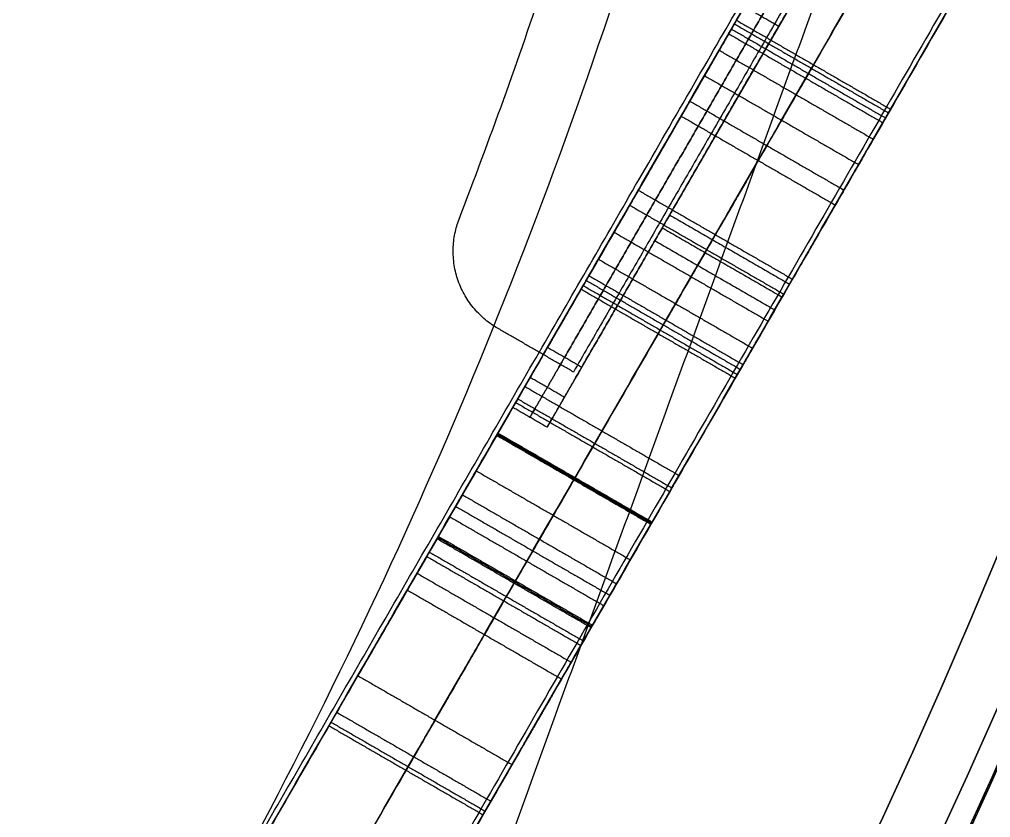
# Model space of a CAD drawing. Header units: millimetres. Extents: x -610 to 610, y -610 to 610.
# Drawn here: x 458 to 556.2, y -254.2 to -173.5 of the extents above; entities that cross this region are included whole.
import ezdxf

# ---------------------------------------------------------------- set-up
doc = ezdxf.new("R2010")
doc.units = ezdxf.units.MM
doc.layers.add('base', color=7, linetype='Continuous', true_color=0xffecbc)

msp = doc.modelspace()

# ---------------------------------------------------------------- linework, layer by layer
at = {"layer": 'base'}
for p, q in [((359.951, -468.978, 122.966), (561.082, -120.609, 122.966)), ((375.539, -477.978, 122.966), (576.67, -129.609, 122.966)), ((546.269, -154.265, 221.966), (523.769, -193.237, 221.966)), ((534.783, -174.159, 230.966), (534.783, -174.159, 212.966)), ((522.269, -195.835, 221.966), (511.372, -214.708, 221.966))]:
    msp.add_line(p, q, dxfattribs=at)
for centre, radius in [((0, 0, 249.466), 610), ((0, 0, 250.466), 610), ((0, 0, 243.455), 607.51), ((0, 0, 256.476), 607.51), ((0, 0, 240.966), 601.5), ((0, 0, 258.966), 601.5)]:
    msp.add_circle(centre, radius, dxfattribs=at)
at = {"layer": 'base', "extrusion": (0, 0, -1)}
for centre, radius in [((0, 0, 3.534), 610), ((0, 0, 4.534), 610), ((0, 0, -2.476), 607.51), ((0, 0, 10.545), 607.51), ((0, 0, -4.966), 601.5), ((0, 0, 13.034), 601.5)]:
    msp.add_circle(centre, radius, dxfattribs=at)
at = {"layer": 'base'}
for points, weights, degree, knots in [([(-495.198, -356.201, -4.034), (-851.399, 138.996, -4.034), (-356.201, 495.198, -4.034), (138.996, 851.399, -4.034), (495.198, 356.201, -4.034), (851.399, -138.996, -4.034), (356.201, -495.198, -4.034), (-138.996, -851.399, -4.034), (-495.198, -356.201, -4.034)], [1, 0.707106781187, 1, 0.707106781187, 1, 0.707106781187, 1, 0.707106781187, 1], 2, [0, 0, 0, 958.185759, 958.185759, 1916.371519, 1916.371519, 2874.557278, 2874.557278, 3832.743037, 3832.743037, 3832.743037]), ([(-610, 0, 249.966), (-610, -610, 249.966), (0, -610, 249.966), (610, -610, 249.966), (610, 0, 249.966), (610, 610, 249.966), (0, 610, 249.966), (-610, 610, 249.966), (-610, 0, 249.966)], [1, 0.707106781187, 1, 0.707106781187, 1, 0.707106781187, 1, 0.707106781187, 1], 2, [0, 0, 0, 958.185759, 958.185759, 1916.371519, 1916.371519, 2874.557278, 2874.557278, 3832.743037, 3832.743037, 3832.743037]), ([(32.649, -544.756, 240.966), (-510.363, -577.301, 240.966), (-544.649, -34.396, 240.966), (-578.935, 508.509, 240.966), (-36.142, 544.535, 240.966), (506.65, 580.562, 240.966), (544.417, 37.888, 240.966), (582.184, -504.785, 240.966), (39.634, -544.292, 240.966)], [1, 0.708239625255, 1, 0.708239625255, 1, 0.708239625255, 1, 0.708239625255, 1], 2, [654.018286, 654.018286, 654.018286, 1509.504571, 1509.504571, 2364.990855, 2364.990855, 3220.47714, 3220.47714, 4075.963425, 4075.963425, 4075.963425]), ([(32.649, -544.756, 244.966), (-510.363, -577.301, 244.966), (-544.649, -34.396, 244.966), (-578.935, 508.509, 244.966), (-36.142, 544.535, 244.966), (506.65, 580.562, 244.966), (544.417, 37.888, 244.966), (582.184, -504.785, 244.966), (39.634, -544.292, 244.966)], [1, 0.708239625255, 1, 0.708239625255, 1, 0.708239625255, 1, 0.708239625255, 1], 2, [654.018286, 654.018286, 654.018286, 1509.504571, 1509.504571, 2364.990855, 2364.990855, 3220.47714, 3220.47714, 4075.963425, 4075.963425, 4075.963425]), ([(32.649, -544.756, 242.966), (-510.363, -577.301, 242.966), (-544.649, -34.396, 242.966), (-578.935, 508.509, 242.966), (-36.142, 544.535, 242.966), (506.65, 580.562, 242.966), (544.417, 37.888, 242.966), (582.184, -504.785, 242.966), (39.634, -544.292, 242.966)], [1, 0.708239625255, 1, 0.708239625255, 1, 0.708239625255, 1, 0.708239625255, 1], 2, [654.018286, 654.018286, 654.018286, 1509.504571, 1509.504571, 2364.990855, 2364.990855, 3220.47714, 3220.47714, 4075.963425, 4075.963425, 4075.963425]), ([(529.735, -174.904, 149.62), (526.689, -180.179, 146.103), (523.643, -185.455, 142.586), (520.597, -190.73, 139.069), (520.33, -191.193, 138.76), (520.031, -191.71, 138.6), (519.722, -192.245, 138.6)], [1, 1, 1, 1, 0.977285323406, 0.977285323406, 1], 3, [1609.663962, 1609.663962, 1609.663962, 1609.663962, 1610.640332, 1610.640332, 1610.640332, 1612.472869, 1612.472869, 1612.472869, 1612.472869]), ([(537.529, -179.404, 149.62), (534.483, -184.679, 146.103), (531.437, -189.955, 142.586), (528.392, -195.23, 139.069), (528.124, -195.693, 138.76), (527.826, -196.21, 138.6), (527.517, -196.745, 138.6)], [1, 1, 1, 1, 0.977285323406, 0.977285323406, 1], 3, [1609.663962, 1609.663962, 1609.663962, 1609.663962, 1610.640332, 1610.640332, 1610.640332, 1612.472869, 1612.472869, 1612.472869, 1612.472869]), ([(515.605, -199.376, 185.332), (518.713, -193.994, 188.92), (521.82, -188.612, 192.509), (524.928, -183.23, 196.097), (525.195, -182.767, 196.406), (525.494, -182.25, 196.565), (525.802, -181.715, 196.565)], [1, 1, 1, 1, 0.977285464066, 0.977285464066, 1], 3, [1659.639804, 1659.639804, 1659.639804, 1659.639804, 1660.63594, 1660.63594, 1660.63594, 1662.468471, 1662.468471, 1662.468471, 1662.468471]), ([(545.323, -183.904, 149.62), (542.277, -189.179, 146.103), (539.232, -194.455, 142.586), (536.186, -199.73, 139.069), (535.918, -200.193, 138.76), (535.62, -200.71, 138.6), (535.311, -201.245, 138.6)], [1, 1, 1, 1, 0.977285323406, 0.977285323406, 1], 3, [1609.663962, 1609.663962, 1609.663962, 1609.663962, 1610.640332, 1610.640332, 1610.640332, 1612.472869, 1612.472869, 1612.472869, 1612.472869]), ([(523.4, -203.876, 185.332), (526.507, -198.494, 188.92), (529.614, -193.112, 192.509), (532.722, -187.73, 196.097), (532.989, -187.267, 196.406), (533.288, -186.75, 196.565), (533.597, -186.215, 196.565)], [1, 1, 1, 1, 0.977285464066, 0.977285464066, 1], 3, [1659.639804, 1659.639804, 1659.639804, 1659.639804, 1660.63594, 1660.63594, 1660.63594, 1662.468471, 1662.468471, 1662.468471, 1662.468471]), ([(531.194, -208.376, 185.332), (534.301, -202.994, 188.92), (537.409, -197.612, 192.509), (540.516, -192.23, 196.097), (540.784, -191.767, 196.406), (541.082, -191.25, 196.565), (541.391, -190.715, 196.565)], [1, 1, 1, 1, 0.977285464066, 0.977285464066, 1], 3, [1659.639804, 1659.639804, 1659.639804, 1659.639804, 1660.63594, 1660.63594, 1660.63594, 1662.468471, 1662.468471, 1662.468471, 1662.468471]), ([(523.769, -193.237, 221.966), (523.769, -193.237, 223.466), (523.019, -194.536, 223.466), (522.269, -195.835, 223.466), (522.269, -195.835, 221.966), (522.269, -195.835, 220.466), (523.019, -194.536, 220.466), (523.769, -193.237, 220.466), (523.769, -193.237, 221.966)], [1, 0.707106781187, 1, 0.707106781187, 1, 0.707106781187, 1, 0.707106781187, 1], 2, [-2404.301253, -2404.301253, -2404.301253, -2401.945059, -2401.945059, -2399.588864, -2399.588864, -2397.23267, -2397.23267, -2394.876475, -2394.876475, -2394.876475]), ([(528.099, -195.737, 221.966), (528.099, -195.737, 220.466), (527.349, -197.036, 220.466), (526.599, -198.335, 220.466), (526.599, -198.335, 221.966), (526.599, -198.335, 223.466), (527.349, -197.036, 223.466), (528.099, -195.737, 223.466), (528.099, -195.737, 221.966)], [1, 0.707106781187, 1, 0.707106781187, 1, 0.707106781187, 1, 0.707106781187, 1], 2, [2394.876475, 2394.876475, 2394.876475, 2397.23267, 2397.23267, 2399.588864, 2399.588864, 2401.945059, 2401.945059, 2404.301253, 2404.301253, 2404.301253]), ([(535.893, -200.237, 221.966), (535.893, -200.237, 220.466), (535.143, -201.536, 220.466), (534.393, -202.835, 220.466), (534.393, -202.835, 221.966), (534.393, -202.835, 223.466), (535.143, -201.536, 223.466), (535.893, -200.237, 223.466), (535.893, -200.237, 221.966)], [1, 0.707106781187, 1, 0.707106781187, 1, 0.707106781187, 1, 0.707106781187, 1], 2, [2394.876475, 2394.876475, 2394.876475, 2397.23267, 2397.23267, 2399.588864, 2399.588864, 2401.945059, 2401.945059, 2404.301253, 2404.301253, 2404.301253]), ([(511.408, -206.646, 212.966), (511.408, -206.646, 209.466), (509.658, -209.677, 209.466), (507.908, -212.708, 209.466), (507.908, -212.708, 212.966)], [1, 0.707106781187, 1, 0.707106781187, 1], 2, [607.193594, 607.193594, 607.193594, 612.691382, 612.691382, 618.189169, 618.189169, 618.189169]), ([(507.908, -212.708, 230.966), (507.908, -212.708, 234.466), (509.658, -209.677, 234.466), (511.408, -206.646, 234.466), (511.408, -206.646, 230.966)], [1, 0.707106781187, 1, 0.707106781187, 1], 2, [636.189169, 636.189169, 636.189169, 641.686956, 641.686956, 647.184743, 647.184743, 647.184743]), ([(513.14, -207.646, 212.966), (513.14, -207.646, 209.466), (511.39, -210.677, 209.466), (509.64, -213.708, 209.466), (509.64, -213.708, 212.966)], [1, 0.707106781187, 1, 0.707106781187, 1], 2, [607.193594, 607.193594, 607.193594, 612.691382, 612.691382, 618.189169, 618.189169, 618.189169]), ([(509.64, -213.708, 230.966), (509.64, -213.708, 234.466), (511.39, -210.677, 234.466), (513.14, -207.646, 234.466), (513.14, -207.646, 230.966)], [1, 0.707106781187, 1, 0.707106781187, 1], 2, [636.189169, 636.189169, 636.189169, 641.686956, 641.686956, 647.184743, 647.184743, 647.184743]), ([(514.872, -208.646, 212.966), (514.872, -208.646, 209.466), (513.122, -211.677, 209.466), (511.372, -214.708, 209.466), (511.372, -214.708, 212.966)], [1, 0.707106781187, 1, 0.707106781187, 1], 2, [607.193594, 607.193594, 607.193594, 612.691382, 612.691382, 618.189169, 618.189169, 618.189169]), ([(511.372, -214.708, 230.966), (511.372, -214.708, 234.466), (513.122, -211.677, 234.466), (514.872, -208.646, 234.466), (514.872, -208.646, 230.966)], [1, 0.707106781187, 1, 0.707106781187, 1], 2, [636.189169, 636.189169, 636.189169, 641.686956, 641.686956, 647.184743, 647.184743, 647.184743]), ([(506.395, -215.33, 195.954), (506.945, -214.377, 196.707), (507.61, -213.225, 196.783), (508.199, -212.204, 196.161), (508.789, -211.183, 195.54), (509.133, -210.587, 194.398), (509.133, -210.587, 193.065)], [1, 0.904194111672, 0.904194111672, 1, 0.904194111672, 0.904194111672, 1], 3, [1796.461563, 1796.461563, 1796.461563, 1796.461563, 1800.260818, 1800.260818, 1800.260818, 1804.060074, 1804.060074, 1804.060074, 1804.060074]), ([(514.189, -219.83, 195.954), (514.739, -218.877, 196.707), (515.404, -217.725, 196.783), (515.994, -216.704, 196.161), (516.583, -215.683, 195.54), (516.927, -215.087, 194.398), (516.927, -215.087, 193.065)], [1, 0.904194111672, 0.904194111672, 1, 0.904194111672, 0.904194111672, 1], 3, [1796.461563, 1796.461563, 1796.461563, 1796.461563, 1800.260818, 1800.260818, 1800.260818, 1804.060074, 1804.060074, 1804.060074, 1804.060074]), ([(521.983, -224.33, 195.954), (522.533, -223.377, 196.707), (523.198, -222.225, 196.783), (523.788, -221.204, 196.161), (524.377, -220.183, 195.54), (524.722, -219.587, 194.398), (524.722, -219.587, 193.065)], [1, 0.904194111672, 0.904194111672, 1, 0.904194111672, 0.904194111672, 1], 3, [1796.461563, 1796.461563, 1796.461563, 1796.461563, 1800.260818, 1800.260818, 1800.260818, 1804.060074, 1804.060074, 1804.060074, 1804.060074]), ([(500.383, -225.742, 196.565), (500.807, -225.007, 196.565), (501.205, -224.318, 196.27), (501.527, -223.762, 195.715), (501.918, -223.084, 195.039), (502.133, -222.711, 194.099), (502.133, -222.711, 193.065)], [1, 0.958191499078, 0.958191499078, 1, 0.939486608202, 0.939486608202, 1], 3, [1779.071465, 1779.071465, 1779.071465, 1779.071465, 1781.563692, 1781.563692, 1781.563692, 1784.569251, 1784.569251, 1784.569251, 1784.569251]), ([(490.105, -243.544, 185.332), (493.225, -238.141, 188.934), (496.344, -232.738, 192.536), (499.464, -227.335, 196.138), (499.703, -226.92, 196.42), (499.971, -226.455, 196.565), (500.249, -225.974, 196.565)], [1, 1, 1, 1, 0.976658867519, 0.976658867519, 1], 3, [1777.788717, 1777.788717, 1777.788717, 1777.788717, 1778.788717, 1778.788717, 1778.788717, 1779.030416, 1779.030416, 1779.030416, 1779.030416]), ([(508.177, -230.242, 196.565), (508.602, -229.507, 196.565), (508.999, -228.818, 196.27), (509.321, -228.262, 195.715), (509.712, -227.584, 195.039), (509.927, -227.211, 194.099), (509.927, -227.211, 193.065)], [1, 0.958191499078, 0.958191499078, 1, 0.939486608202, 0.939486608202, 1], 3, [1779.071465, 1779.071465, 1779.071465, 1779.071465, 1781.563692, 1781.563692, 1781.563692, 1784.569251, 1784.569251, 1784.569251, 1784.569251]), ([(497.9, -248.044, 185.332), (501.019, -242.641, 188.934), (504.138, -237.238, 192.536), (507.258, -231.835, 196.138), (507.498, -231.42, 196.42), (507.766, -230.955, 196.565), (508.044, -230.474, 196.565)], [1, 1, 1, 1, 0.976658867519, 0.976658867519, 1], 3, [1777.788717, 1777.788717, 1777.788717, 1777.788717, 1778.788717, 1778.788717, 1778.788717, 1779.030416, 1779.030416, 1779.030416, 1779.030416]), ([(497.245, -231.178, 140.119), (495.692, -233.867, 138.239), (493.879, -237.007, 138.066), (492.244, -239.839, 139.643), (490.609, -242.671, 141.22), (489.548, -244.509, 144.165), (489.317, -244.909, 147.766)], [1, 0.919341741165, 0.919341741165, 1, 0.919341741165, 0.919341741165, 1], 3, [1721.078293, 1721.078293, 1721.078293, 1721.078293, 1731.515572, 1731.515572, 1731.515572, 1741.952851, 1741.952851, 1741.952851, 1741.952851]), ([(515.972, -234.742, 196.565), (516.396, -234.007, 196.565), (516.794, -233.318, 196.27), (517.115, -232.762, 195.715), (517.506, -232.084, 195.039), (517.722, -231.711, 194.099), (517.722, -231.711, 193.065)], [1, 0.958191499078, 0.958191499078, 1, 0.939486608202, 0.939486608202, 1], 3, [1779.071465, 1779.071465, 1779.071465, 1779.071465, 1781.563692, 1781.563692, 1781.563692, 1784.569251, 1784.569251, 1784.569251, 1784.569251]), ([(505.694, -252.544, 185.332), (508.813, -247.141, 188.934), (511.933, -241.738, 192.536), (515.052, -236.335, 196.138), (515.292, -235.92, 196.42), (515.56, -235.455, 196.565), (515.838, -234.974, 196.565)], [1, 1, 1, 1, 0.976658867519, 0.976658867519, 1], 3, [1777.788717, 1777.788717, 1777.788717, 1777.788717, 1778.788717, 1778.788717, 1778.788717, 1779.030416, 1779.030416, 1779.030416, 1779.030416]), ([(505.039, -235.678, 140.119), (503.486, -238.367, 138.239), (501.673, -241.507, 138.066), (500.038, -244.339, 139.643), (498.403, -247.171, 141.22), (497.342, -249.009, 144.165), (497.111, -249.409, 147.766)], [1, 0.919341741165, 0.919341741165, 1, 0.919341741165, 0.919341741165, 1], 3, [1721.078293, 1721.078293, 1721.078293, 1721.078293, 1731.515572, 1731.515572, 1731.515572, 1741.952851, 1741.952851, 1741.952851, 1741.952851]), ([(512.833, -240.178, 140.119), (511.281, -242.867, 138.239), (509.468, -246.007, 138.066), (507.833, -248.839, 139.643), (506.198, -251.671, 141.22), (505.136, -253.509, 144.165), (504.906, -253.909, 147.766)], [1, 0.919341741165, 0.919341741165, 1, 0.919341741165, 0.919341741165, 1], 3, [1721.078293, 1721.078293, 1721.078293, 1721.078293, 1731.515572, 1731.515572, 1731.515572, 1741.952851, 1741.952851, 1741.952851, 1741.952851])]:
    msp.add_rational_spline(points, weights, degree=degree, knots=knots, dxfattribs=at)
for points, weights, degree in [([(502.479, -193.668, 230.966), (540.398, -95.287, 230.966), (538.414, 10.13, 230.966)], [1, 0.981366959849, 1], 2), ([(502.479, -193.668, 212.966), (540.398, -95.287, 212.966), (538.414, 10.13, 212.966)], [1, 0.981366959849, 1], 2), ([(502.479, -193.668, 221.966), (540.398, -95.287, 221.966), (538.414, 10.13, 221.966)], [1, 0.981366959849, 1], 2), ([(528.773, -176.57, 196.565), (529.798, -174.794, 196.565), (530.523, -173.539, 195.116), (530.523, -173.539, 193.065)], [1, 0.804737854124, 0.804737854124, 1], 3), ([(536.567, -181.07, 196.565), (537.592, -179.294, 196.565), (538.317, -178.039, 195.116), (538.317, -178.039, 193.065)], [1, 0.804737854124, 0.804737854124, 1], 3), ([(544.361, -185.57, 196.565), (545.386, -183.794, 196.565), (546.111, -182.539, 195.116), (546.111, -182.539, 193.065)], [1, 0.804737854124, 0.804737854124, 1], 3), ([(506.377, -204.699, 230.966), (499.711, -200.85, 230.966), (502.479, -193.668, 230.966)], [1, 0.75996447698, 1], 2), ([(506.377, -204.699, 212.966), (499.711, -200.85, 212.966), (502.479, -193.668, 212.966)], [1, 0.75996447698, 1], 2), ([(506.377, -204.699, 221.966), (499.711, -200.85, 221.966), (502.479, -193.668, 221.966)], [1, 0.75996447698, 1], 2), ([(516.567, -197.71, 138.6), (515.542, -199.486, 138.6), (514.817, -200.741, 140.05), (514.817, -200.741, 142.1)], [1, 0.804737854124, 0.804737854124, 1], 3), ([(524.361, -202.21, 138.6), (523.336, -203.986, 138.6), (522.611, -205.241, 140.05), (522.611, -205.241, 142.1)], [1, 0.804737854124, 0.804737854124, 1], 3), ([(532.156, -206.71, 138.6), (531.131, -208.486, 138.6), (530.406, -209.741, 140.05), (530.406, -209.741, 142.1)], [1, 0.804737854124, 0.804737854124, 1], 3), ([(509.133, -210.587, 159.95), (509.141, -210.573, 156.005), (508.141, -212.306, 152.605), (506.412, -215.299, 150.705)], [1, 0.906450249511, 0.906450249511, 1], 3), ([(506.281, -215.526, 195.811), (506.32, -215.459, 195.856), (506.358, -215.394, 195.903), (506.395, -215.33, 195.954)], [1, 0.999510994362, 0.999510994362, 1], 3), ([(516.927, -215.087, 159.95), (516.936, -215.073, 156.005), (515.935, -216.806, 152.605), (514.206, -219.799, 150.705)], [1, 0.906450249511, 0.906450249511, 1], 3), ([(514.075, -220.026, 195.811), (514.114, -219.959, 195.856), (514.152, -219.894, 195.903), (514.189, -219.83, 195.954)], [1, 0.999510994362, 0.999510994362, 1], 3), ([(524.722, -219.587, 159.95), (524.73, -219.573, 156.005), (523.729, -221.306, 152.605), (522.001, -224.299, 150.705)], [1, 0.906450249511, 0.906450249511, 1], 3), ([(521.87, -224.526, 195.811), (521.908, -224.459, 195.856), (521.946, -224.394, 195.903), (521.983, -224.33, 195.954)], [1, 0.999510994362, 0.999510994362, 1], 3)]:
    msp.add_rational_spline(points, weights, degree=degree, dxfattribs=at)
for points, degree in [([(461.246, -383.906, 240.966), (530.676, -193.15, 240.966), (600.106, -2.394, 240.966)], 2), ([(461.246, -383.906, 244.966), (530.676, -193.15, 244.966), (600.106, -2.394, 244.966)], 2), ([(461.246, -383.906, 242.966), (530.676, -193.15, 242.966), (600.106, -2.394, 242.966)], 2), ([(589.707, -106.065, 4.966), (488.208, -281.867, 4.966), (386.708, -457.669, 4.966)], 2), ([(589.707, -106.065, 0.966), (488.208, -281.867, 0.966), (386.708, -457.669, 0.966)], 2), ([(589.707, -106.065, 2.966), (488.208, -281.867, 2.966), (386.708, -457.669, 2.966)], 2), ([(378.82, -436.295, 0.966), (473.096, -273.004, 0.966), (567.372, -109.714, 0.966)], 2), ([(386.615, -440.795, 0.966), (480.89, -277.504, 0.966), (575.166, -114.214, 0.966)], 2), ([(394.409, -445.295, 0.966), (488.685, -282.004, 0.966), (582.96, -118.714, 0.966)], 2), ([(561.082, -120.609, 244.966), (463.098, -290.321, 244.966), (365.115, -460.033, 244.966)], 2), ([(568.876, -125.109, 244.966), (470.893, -294.821, 244.966), (372.909, -464.533, 244.966)], 2), ([(560.862, -128.025, 230.966), (537.451, -168.574, 230.966), (514.04, -209.123, 230.966)], 2), ([(560.862, -128.025, 212.966), (537.451, -168.574, 212.966), (514.04, -209.123, 212.966)], 2), ([(560.862, -128.025, 221.966), (537.451, -168.574, 221.966), (514.04, -209.123, 221.966)], 2), ([(576.67, -129.609, 244.966), (478.687, -299.321, 244.966), (380.703, -469.033, 244.966)], 2), ([(551.23, -137.672, 212.966), (531.319, -172.159, 212.966), (511.408, -206.646, 212.966)], 2), ([(511.408, -206.646, 230.966), (531.319, -172.159, 230.966), (551.23, -137.672, 230.966)], 2), ([(552.962, -138.672, 212.966), (533.051, -173.159, 212.966), (513.14, -207.646, 212.966)], 2), ([(513.14, -207.646, 230.966), (533.051, -173.159, 230.966), (552.962, -138.672, 230.966)], 2), ([(554.694, -139.672, 212.966), (534.783, -174.159, 212.966), (514.872, -208.646, 212.966)], 2), ([(514.872, -208.646, 230.966), (534.783, -174.159, 230.966), (554.694, -139.672, 230.966)], 2), ([(534.783, -174.159, 212.966), (533.051, -173.159, 212.966), (531.319, -172.159, 212.966)], 2), ([(534.783, -174.159, 230.966), (533.051, -173.159, 230.966), (531.319, -172.159, 230.966)], 2), ([(530.523, -173.539, 152.35), (530.523, -173.539, 151.224), (530.222, -174.059, 150.183), (529.735, -174.904, 149.62)], 3), ([(530.523, -173.539, 152.35), (538.317, -178.039, 152.35), (546.111, -182.539, 152.35)], 2), ([(530.523, -173.539, 193.065), (538.317, -178.039, 193.065), (546.111, -182.539, 193.065)], 2), ([(530.523, -173.539, 193.065), (530.523, -173.539, 179.494), (530.523, -173.539, 165.922), (530.523, -173.539, 152.35)], 3), ([(530.523, -173.539, 172.708), (538.317, -178.039, 172.708), (546.111, -182.539, 172.708)], 2), ([(530.01, -174.427, 195.54), (537.804, -178.927, 195.54), (545.599, -183.427, 195.54)], 2), ([(530.312, -173.905, 150.774), (538.106, -178.405, 150.774), (545.9, -182.905, 150.774)], 2), ([(529.735, -174.904, 149.62), (537.529, -179.404, 149.62), (545.323, -183.904, 149.62)], 2), ([(525.802, -181.715, 196.565), (526.793, -180, 196.565), (527.783, -178.285, 196.565), (528.773, -176.57, 196.565)], 3), ([(528.773, -176.57, 196.565), (536.567, -181.07, 196.565), (544.361, -185.57, 196.565)], 2), ([(538.317, -178.039, 152.35), (538.317, -178.039, 151.224), (538.017, -178.559, 150.183), (537.529, -179.404, 149.62)], 3), ([(538.317, -178.039, 193.065), (538.317, -178.039, 179.494), (538.317, -178.039, 165.922), (538.317, -178.039, 152.35)], 3), ([(527.288, -179.142, 196.565), (535.082, -183.642, 196.565), (542.876, -188.142, 196.565)], 2), ([(533.597, -186.215, 196.565), (534.587, -184.5, 196.565), (535.577, -182.785, 196.565), (536.567, -181.07, 196.565)], 3), ([(525.802, -181.715, 196.565), (533.597, -186.215, 196.565), (541.391, -190.715, 196.565)], 2), ([(546.111, -182.539, 152.35), (546.111, -182.539, 151.224), (545.811, -183.059, 150.183), (545.323, -183.904, 149.62)], 3), ([(546.111, -182.539, 193.065), (546.111, -182.539, 179.494), (546.111, -182.539, 165.922), (546.111, -182.539, 152.35)], 3), ([(524.928, -183.23, 196.097), (532.722, -187.73, 196.097), (540.516, -192.23, 196.097)], 2), ([(541.391, -190.715, 196.565), (542.381, -189, 196.565), (543.371, -187.285, 196.565), (544.361, -185.57, 196.565)], 3), ([(520.597, -190.73, 139.069), (528.392, -195.23, 139.069), (536.186, -199.73, 139.069)], 2), ([(519.722, -192.245, 138.6), (518.671, -194.067, 138.6), (517.619, -195.889, 138.6), (516.567, -197.71, 138.6)], 3), ([(519.722, -192.245, 138.6), (527.517, -196.745, 138.6), (535.311, -201.245, 138.6)], 2), ([(523.769, -193.237, 221.966), (529.831, -196.737, 221.966), (535.893, -200.237, 221.966)], 2), ([(530.676, -193.15, 240.966), (530.676, -193.15, 242.966), (530.676, -193.15, 244.966)], 2), ([(502.479, -193.668, 230.966), (502.479, -193.668, 221.966), (502.479, -193.668, 212.966)], 2), ([(518.145, -194.978, 138.6), (525.939, -199.478, 138.6), (533.733, -203.978, 138.6)], 2), ([(523.019, -194.536, 220.466), (529.081, -198.036, 220.466), (535.143, -201.536, 220.466)], 2), ([(523.019, -194.536, 223.466), (529.081, -198.036, 223.466), (535.143, -201.536, 223.466)], 2), ([(522.269, -195.835, 221.966), (528.331, -199.335, 221.966), (534.393, -202.835, 221.966)], 2), ([(527.517, -196.745, 138.6), (526.465, -198.567, 138.6), (525.413, -200.389, 138.6), (524.361, -202.21, 138.6)], 3), ([(516.567, -197.71, 138.6), (524.361, -202.21, 138.6), (532.156, -206.71, 138.6)], 2), ([(502.391, -199.903, 230.966), (502.391, -199.903, 221.966), (502.391, -199.903, 212.966)], 2), ([(514.817, -200.741, 182.602), (514.817, -200.741, 183.728), (515.118, -200.221, 184.769), (515.605, -199.376, 185.332)], 3), ([(515.33, -199.854, 139.625), (523.124, -204.354, 139.625), (530.918, -208.854, 139.625)], 2), ([(515.605, -199.376, 185.332), (523.4, -203.876, 185.332), (531.194, -208.376, 185.332)], 2), ([(514.817, -200.741, 142.1), (522.611, -205.241, 142.1), (530.406, -209.741, 142.1)], 2), ([(514.817, -200.741, 142.1), (514.817, -200.741, 155.601), (514.817, -200.741, 169.102), (514.817, -200.741, 182.602)], 3), ([(514.817, -200.741, 182.602), (522.611, -205.241, 182.602), (530.406, -209.741, 182.602)], 2), ([(514.817, -200.741, 162.351), (522.611, -205.241, 162.351), (530.406, -209.741, 162.351)], 2), ([(515.028, -200.376, 184.178), (522.823, -204.876, 184.178), (530.617, -209.376, 184.178)], 2), ([(535.311, -201.245, 138.6), (534.259, -203.067, 138.6), (533.207, -204.889, 138.6), (532.156, -206.71, 138.6)], 3), ([(522.611, -205.241, 182.602), (522.611, -205.241, 183.728), (522.912, -204.721, 184.769), (523.4, -203.876, 185.332)], 3), ([(514.04, -209.123, 230.966), (510.209, -206.911, 230.966), (506.377, -204.699, 230.966)], 2), ([(506.377, -204.699, 230.966), (506.377, -204.699, 221.966), (506.377, -204.699, 212.966)], 2), ([(514.04, -209.123, 212.966), (510.209, -206.911, 212.966), (506.377, -204.699, 212.966)], 2), ([(514.04, -209.123, 221.966), (510.209, -206.911, 221.966), (506.377, -204.699, 221.966)], 2), ([(522.611, -205.241, 142.1), (522.611, -205.241, 155.601), (522.611, -205.241, 169.102), (522.611, -205.241, 182.602)], 3), ([(510.209, -206.911, 230.966), (510.209, -206.911, 221.966), (510.209, -206.911, 212.966)], 2), ([(514.872, -208.646, 212.966), (513.14, -207.646, 212.966), (511.408, -206.646, 212.966)], 2), ([(514.872, -208.646, 230.966), (513.14, -207.646, 230.966), (511.408, -206.646, 230.966)], 2), ([(514.04, -209.123, 230.966), (514.04, -209.123, 221.966), (514.04, -209.123, 212.966)], 2), ([(530.406, -209.741, 182.602), (530.406, -209.741, 183.728), (530.706, -209.221, 184.769), (531.194, -208.376, 185.332)], 3), ([(513.122, -211.677, 209.466), (511.39, -210.677, 209.466), (509.658, -209.677, 209.466)], 2), ([(513.122, -211.677, 234.466), (511.39, -210.677, 234.466), (509.658, -209.677, 234.466)], 2), ([(530.406, -209.741, 142.1), (530.406, -209.741, 155.601), (530.406, -209.741, 169.102), (530.406, -209.741, 182.602)], 3), ([(509.133, -210.587, 159.95), (516.927, -215.087, 159.95), (524.722, -219.587, 159.95)], 2), ([(509.133, -210.587, 193.065), (516.927, -215.087, 193.065), (524.722, -219.587, 193.065)], 2), ([(509.133, -210.587, 161.45), (516.927, -215.087, 161.45), (524.722, -219.587, 161.45)], 2), ([(508.408, -211.843, 154.58), (516.202, -216.343, 154.58), (523.996, -220.843, 154.58)], 2), ([(511.372, -214.708, 212.966), (509.64, -213.708, 212.966), (507.908, -212.708, 212.966)], 2), ([(511.372, -214.708, 230.966), (509.64, -213.708, 230.966), (507.908, -212.708, 230.966)], 2), ([(507.908, -212.708, 212.966), (507.908, -212.708, 221.966), (507.908, -212.708, 230.966)], 2), ([(511.372, -214.708, 221.966), (509.64, -213.708, 221.966), (507.908, -212.708, 221.966)], 2), ([(508.199, -212.204, 196.161), (515.994, -216.704, 196.161), (523.788, -221.204, 196.161)], 2), ([(509.64, -213.708, 212.966), (509.64, -213.708, 221.966), (509.64, -213.708, 230.966)], 2), ([(511.372, -214.708, 212.966), (511.372, -214.708, 221.966), (511.372, -214.708, 230.966)], 2), ([(506.412, -215.299, 150.705), (504.011, -219.459, 147.932), (501.609, -223.618, 145.159), (499.208, -227.778, 142.386)], 3), ([(502.133, -222.711, 191.021), (503.516, -220.316, 192.618), (504.899, -217.921, 194.214), (506.281, -215.526, 195.811)], 3), ([(506.281, -215.526, 195.811), (514.075, -220.026, 195.811), (521.87, -224.526, 195.811)], 2), ([(506.339, -215.427, 195.88), (514.133, -219.927, 195.88), (521.927, -224.427, 195.88)], 2), ([(506.395, -215.33, 195.954), (514.189, -219.83, 195.954), (521.983, -224.33, 195.954)], 2), ([(506.412, -215.299, 150.705), (514.206, -219.799, 150.705), (522.001, -224.299, 150.705)], 2), ([(504.207, -219.119, 193.416), (512.001, -223.619, 193.416), (519.796, -228.119, 193.416)], 2), ([(514.206, -219.799, 150.705), (511.805, -223.959, 147.932), (509.404, -228.118, 145.159), (507.002, -232.278, 142.386)], 3), ([(509.927, -227.211, 191.021), (511.31, -224.816, 192.618), (512.693, -222.421, 194.214), (514.075, -220.026, 195.811)], 3), ([(502.81, -221.539, 146.545), (510.604, -226.039, 146.545), (518.398, -230.539, 146.545)], 2), ([(502.133, -222.711, 193.065), (509.927, -227.211, 193.065), (517.722, -231.711, 193.065)], 2), ([(502.133, -222.711, 193.065), (502.133, -222.711, 192.384), (502.133, -222.711, 191.702), (502.133, -222.711, 191.021)], 3), ([(502.133, -222.711, 191.021), (509.927, -227.211, 191.021), (517.722, -231.711, 191.021)], 2), ([(502.133, -222.711, 192.043), (509.927, -227.211, 192.043), (517.722, -231.711, 192.043)], 2), ([(501.527, -223.762, 195.715), (509.321, -228.262, 195.715), (517.115, -232.762, 195.715)], 2), ([(522.001, -224.299, 150.705), (519.599, -228.459, 147.932), (517.198, -232.618, 145.159), (514.796, -236.778, 142.386)], 3), ([(517.722, -231.711, 191.021), (519.104, -229.316, 192.618), (520.487, -226.921, 194.214), (521.87, -224.526, 195.811)], 3), ([(500.249, -225.974, 196.565), (500.294, -225.897, 196.565), (500.339, -225.819, 196.565), (500.383, -225.742, 196.565)], 3), ([(500.383, -225.742, 196.565), (508.177, -230.242, 196.565), (515.972, -234.742, 196.565)], 2), ([(500.249, -225.974, 196.565), (508.044, -230.474, 196.565), (515.838, -234.974, 196.565)], 2), ([(500.316, -225.858, 196.565), (508.11, -230.358, 196.565), (515.905, -234.858, 196.565)], 2), ([(499.208, -227.778, 142.386), (498.553, -228.911, 141.631), (497.899, -230.045, 140.875), (497.245, -231.178, 140.119)], 3), ([(499.208, -227.778, 142.386), (507.002, -232.278, 142.386), (514.796, -236.778, 142.386)], 2), ([(499.464, -227.335, 196.138), (507.258, -231.835, 196.138), (515.052, -236.335, 196.138)], 2), ([(509.927, -227.211, 193.065), (509.927, -227.211, 192.384), (509.927, -227.211, 191.702), (509.927, -227.211, 191.021)], 3), ([(498.226, -229.478, 141.253), (506.021, -233.978, 141.253), (513.815, -238.478, 141.253)], 2), ([(508.044, -230.474, 196.565), (508.088, -230.397, 196.565), (508.133, -230.319, 196.565), (508.177, -230.242, 196.565)], 3), ([(497.245, -231.178, 140.119), (505.039, -235.678, 140.119), (512.833, -240.178, 140.119)], 2), ([(517.722, -231.711, 193.065), (517.722, -231.711, 192.384), (517.722, -231.711, 191.702), (517.722, -231.711, 191.021)], 3), ([(507.002, -232.278, 142.386), (506.348, -233.411, 141.631), (505.693, -234.545, 140.875), (505.039, -235.678, 140.119)], 3), ([(515.838, -234.974, 196.565), (515.882, -234.897, 196.565), (515.927, -234.819, 196.565), (515.972, -234.742, 196.565)], 3), ([(514.796, -236.778, 142.386), (514.142, -237.911, 141.631), (513.488, -239.045, 140.875), (512.833, -240.178, 140.119)], 3), ([(492.244, -239.839, 139.643), (500.038, -244.339, 139.643), (507.833, -248.839, 139.643)], 2), ([(489.317, -244.909, 182.602), (489.317, -244.909, 183.728), (489.618, -244.388, 184.769), (490.105, -243.544, 185.332)], 3), ([(490.105, -243.544, 185.332), (497.9, -248.044, 185.332), (505.694, -252.544, 185.332)], 2), ([(489.317, -244.909, 147.766), (497.111, -249.409, 147.766), (504.906, -253.909, 147.766)], 2), ([(489.317, -244.909, 147.766), (489.317, -244.909, 159.378), (489.317, -244.909, 170.99), (489.317, -244.909, 182.602)], 3), ([(489.317, -244.909, 182.602), (497.111, -249.409, 182.602), (504.906, -253.909, 182.602)], 2), ([(489.317, -244.909, 165.184), (497.111, -249.409, 165.184), (504.906, -253.909, 165.184)], 2), ([(489.528, -244.543, 184.178), (497.323, -249.043, 184.178), (505.117, -253.543, 184.178)], 2), ([(497.111, -249.409, 182.602), (497.111, -249.409, 183.728), (497.412, -248.888, 184.769), (497.9, -248.044, 185.332)], 3), ([(497.111, -249.409, 147.766), (497.111, -249.409, 159.378), (497.111, -249.409, 170.99), (497.111, -249.409, 182.602)], 3), ([(504.906, -253.909, 182.602), (504.906, -253.909, 183.728), (505.206, -253.388, 184.769), (505.694, -252.544, 185.332)], 3), ([(504.906, -253.909, 147.766), (504.906, -253.909, 159.378), (504.906, -253.909, 170.99), (504.906, -253.909, 182.602)], 3)]:
    msp.add_open_spline(points, degree=degree, dxfattribs=at)
for points, degree, knots in [([(373.304, -444.886, 4.966), (452.781, -307.227, 4.966), (532.258, -169.569, 4.966), (552.096, -135.208, 4.966), (571.935, -100.847, 4.966)], 2, [-8133.440248, -8133.440248, -8133.440248, -7815.531176, -7815.531176, -7736.178687, -7736.178687, -7736.178687]), ([(373.304, -444.886, 0.966), (452.781, -307.227, 0.966), (532.258, -169.569, 0.966), (552.096, -135.208, 0.966), (571.935, -100.847, 0.966)], 2, [-8133.440248, -8133.440248, -8133.440248, -7815.531176, -7815.531176, -7736.178687, -7736.178687, -7736.178687]), ([(373.304, -444.886, 2.966), (452.781, -307.227, 2.966), (532.258, -169.569, 2.966), (552.096, -135.208, 2.966), (571.935, -100.847, 2.966)], 2, [-8133.440248, -8133.440248, -8133.440248, -7815.531176, -7815.531176, -7736.178687, -7736.178687, -7736.178687]), ([(509.133, -210.587, 193.065), (509.133, -210.587, 182.527), (509.133, -210.587, 171.988), (509.133, -210.587, 161.45), (509.133, -210.587, 160.95), (509.133, -210.587, 160.45), (509.133, -210.587, 159.95)], 3, [1804.060074, 1804.060074, 1804.060074, 1804.060074, 1835.675673, 1835.675673, 1835.675673, 1837.175384, 1837.175384, 1837.175384, 1837.175384]), ([(516.927, -215.087, 193.065), (516.927, -215.087, 182.527), (516.927, -215.087, 171.988), (516.927, -215.087, 161.45), (516.927, -215.087, 160.95), (516.927, -215.087, 160.45), (516.927, -215.087, 159.95)], 3, [1804.060074, 1804.060074, 1804.060074, 1804.060074, 1835.675673, 1835.675673, 1835.675673, 1837.175384, 1837.175384, 1837.175384, 1837.175384]), ([(524.722, -219.587, 193.065), (524.722, -219.587, 182.527), (524.722, -219.587, 171.988), (524.722, -219.587, 161.45), (524.722, -219.587, 160.95), (524.722, -219.587, 160.45), (524.722, -219.587, 159.95)], 3, [1804.060074, 1804.060074, 1804.060074, 1804.060074, 1835.675673, 1835.675673, 1835.675673, 1837.175384, 1837.175384, 1837.175384, 1837.175384])]:
    msp.add_open_spline(points, degree=degree, knots=knots, dxfattribs=at)

doc.saveas('drawing.dxf')
